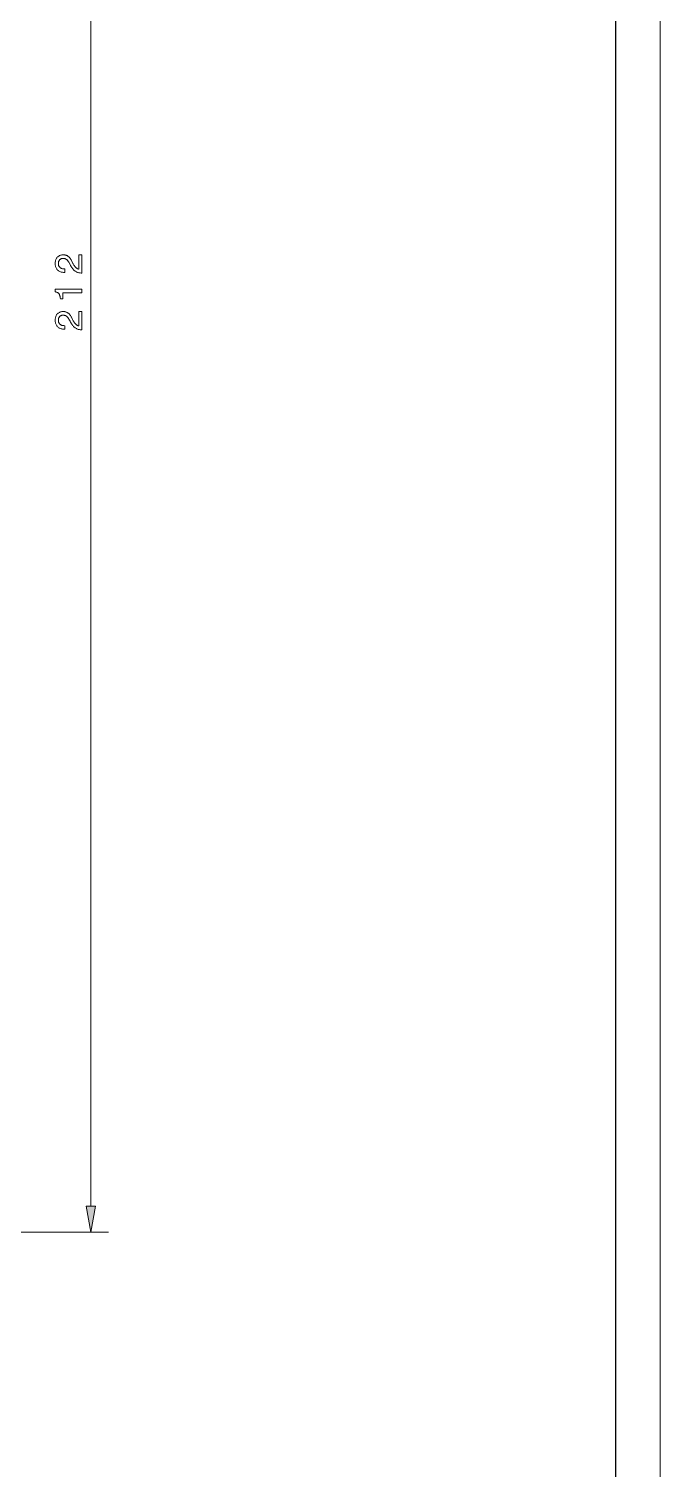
# Model space of a CAD drawing. Extents: x 0 to 297, y 0 to 420.
# Drawn here: x 225.8 to 297, y 108.6 to 271 of the extents above; entities that cross this region are included whole.
import ezdxf

# ---------------------------------------------------------------- set-up
doc = ezdxf.new("R2010")
doc.units = 0

msp = doc.modelspace()

# ---------------------------------------------------------------- linework, layer by layer
at = {"color": 7, "lineweight": 13}
for p, q in [((297, 0), (297, 420)), ((232.79, 138.27), (232.79, 344.36)), ((163.49, 135.32), (234.79, 135.32))]:
    msp.add_line(p, q, dxfattribs=at)
at = {"color": 7, "lineweight": 30}
msp.add_line((292, 5), (292, 415), dxfattribs=at)
at = {"color": 7, "lineweight": 13}
for points in [[(231.79, 243.46), (231.77, 243.46), (231.69, 243.46), (231.6, 243.47), (231.52, 243.48), (231.44, 243.49), (231.37, 243.51), (231.29, 243.53), (231.22, 243.56), (231.16, 243.59), (231.09, 243.63), (231.03, 243.67), (230.97, 243.71), (230.91, 243.76), (230.85, 243.82), (230.79, 243.88), (230.73, 243.96), (230.67, 244.03), (230.62, 244.12), (230.56, 244.21), (230.5, 244.31), (230.44, 244.41), (230.3, 244.67), (230.27, 244.71), (230.25, 244.75), (230.22, 244.79), (230.2, 244.83), (230.17, 244.87), (230.14, 244.9), (230.11, 244.93), (230.08, 244.96), (230.05, 244.98), (230.02, 245), (229.99, 245.02), (229.96, 245.04), (229.92, 245.06), (229.89, 245.07), (229.85, 245.08), (229.82, 245.09), (229.78, 245.1), (229.74, 245.1), (229.7, 245.11), (229.66, 245.11), (229.61, 245.11), (229.57, 245.1), (229.52, 245.09), (229.48, 245.08), (229.44, 245.07), (229.4, 245.05), (229.37, 245.03), (229.33, 245), (229.3, 244.98), (229.27, 244.94), (229.24, 244.91), (229.22, 244.87), (229.2, 244.84), (229.18, 244.8), (229.16, 244.75), (229.15, 244.71), (229.14, 244.66), (229.13, 244.61), (229.13, 244.56), (229.13, 244.51), (229.13, 244.45), (229.13, 244.4), (229.14, 244.35), (229.16, 244.31), (229.17, 244.26), (229.19, 244.22), (229.22, 244.18), (229.24, 244.15), (229.28, 244.11), (229.31, 244.08), (229.35, 244.05), (229.39, 244.02), (229.43, 244), (229.48, 243.98), (229.53, 243.96), (229.58, 243.95), (229.64, 243.93), (229.7, 243.93), (229.76, 243.92), (229.82, 243.92), (229.86, 243.92), (229.86, 243.53), (229.8, 243.53), (229.7, 243.53), (229.61, 243.54), (229.53, 243.55), (229.45, 243.57), (229.37, 243.6), (229.3, 243.63), (229.23, 243.66), (229.16, 243.7), (229.1, 243.75), (229.04, 243.8), (228.99, 243.85), (228.94, 243.91), (228.9, 243.98), (228.87, 244.04), (228.84, 244.12), (228.81, 244.19), (228.79, 244.27), (228.78, 244.35), (228.77, 244.44), (228.77, 244.53), (228.77, 244.62), (228.78, 244.7), (228.79, 244.78), (228.81, 244.86), (228.83, 244.93), (228.86, 245), (228.89, 245.07), (228.93, 245.13), (228.97, 245.19), (229.01, 245.25), (229.06, 245.3), (229.12, 245.34), (229.18, 245.38), (229.24, 245.42), (229.3, 245.45), (229.37, 245.48), (229.43, 245.49), (229.51, 245.51), (229.58, 245.52), (229.66, 245.52), (229.72, 245.52), (229.78, 245.51), (229.84, 245.5), (229.9, 245.49), (229.95, 245.48), (230.01, 245.46), (230.06, 245.44), (230.11, 245.42), (230.16, 245.39), (230.2, 245.36), (230.25, 245.32), (230.29, 245.29), (230.34, 245.25), (230.38, 245.2), (230.42, 245.16), (230.46, 245.11), (230.5, 245.05), (230.54, 244.99), (230.57, 244.93), (230.61, 244.87), (230.74, 244.62), (230.77, 244.55), (230.81, 244.48), (230.85, 244.42), (230.88, 244.36), (230.91, 244.31), (230.95, 244.26), (230.98, 244.21), (231.01, 244.17), (231.05, 244.13), (231.08, 244.1), (231.11, 244.07), (231.14, 244.04), (231.17, 244.01), (231.2, 243.99), (231.24, 243.97), (231.27, 243.95), (231.31, 243.93), (231.34, 243.92), (231.38, 243.9), (231.42, 243.89), (231.42, 245.52), (231.79, 245.52)], [(231.79, 241.24), (229.65, 241.24), (229.65, 240.54), (229.35, 240.54), (229.34, 240.61), (229.34, 240.68), (229.33, 240.75), (229.32, 240.81), (229.31, 240.87), (229.29, 240.93), (229.27, 240.98), (229.25, 241.03), (229.23, 241.07), (229.2, 241.11), (229.18, 241.15), (229.14, 241.18), (229.11, 241.21), (229.07, 241.24), (229.03, 241.26), (228.98, 241.28), (228.93, 241.3), (228.88, 241.31), (228.83, 241.33), (228.77, 241.34), (228.77, 241.63), (231.79, 241.63)], [(231.79, 237.06), (231.77, 237.06), (231.69, 237.06), (231.6, 237.07), (231.52, 237.08), (231.44, 237.1), (231.37, 237.11), (231.29, 237.14), (231.22, 237.16), (231.16, 237.19), (231.09, 237.23), (231.03, 237.27), (230.97, 237.31), (230.91, 237.37), (230.85, 237.42), (230.79, 237.49), (230.73, 237.56), (230.67, 237.64), (230.62, 237.72), (230.56, 237.81), (230.5, 237.91), (230.44, 238.02), (230.3, 238.27), (230.27, 238.32), (230.25, 238.36), (230.22, 238.4), (230.2, 238.43), (230.17, 238.47), (230.14, 238.5), (230.11, 238.53), (230.08, 238.56), (230.05, 238.58), (230.02, 238.61), (229.99, 238.63), (229.96, 238.64), (229.92, 238.66), (229.89, 238.67), (229.85, 238.68), (229.82, 238.69), (229.78, 238.7), (229.74, 238.71), (229.7, 238.71), (229.66, 238.71), (229.61, 238.71), (229.57, 238.7), (229.52, 238.7), (229.48, 238.69), (229.44, 238.67), (229.4, 238.65), (229.37, 238.63), (229.33, 238.61), (229.3, 238.58), (229.27, 238.55), (229.24, 238.51), (229.22, 238.48), (229.2, 238.44), (229.18, 238.4), (229.16, 238.36), (229.15, 238.31), (229.14, 238.26), (229.13, 238.22), (229.13, 238.16), (229.13, 238.11), (229.13, 238.06), (229.13, 238.01), (229.14, 237.96), (229.16, 237.91), (229.17, 237.87), (229.19, 237.83), (229.22, 237.79), (229.24, 237.75), (229.28, 237.71), (229.31, 237.68), (229.35, 237.65), (229.39, 237.62), (229.43, 237.6), (229.48, 237.58), (229.53, 237.56), (229.58, 237.55), (229.64, 237.54), (229.7, 237.53), (229.76, 237.53), (229.82, 237.52), (229.86, 237.52), (229.86, 237.13), (229.8, 237.13), (229.7, 237.13), (229.61, 237.14), (229.53, 237.16), (229.45, 237.18), (229.37, 237.2), (229.3, 237.23), (229.23, 237.26), (229.16, 237.3), (229.1, 237.35), (229.04, 237.4), (228.99, 237.46), (228.94, 237.52), (228.9, 237.58), (228.87, 237.65), (228.84, 237.72), (228.81, 237.79), (228.79, 237.87), (228.78, 237.96), (228.77, 238.04), (228.77, 238.13), (228.77, 238.22), (228.78, 238.3), (228.79, 238.38), (228.81, 238.46), (228.83, 238.53), (228.86, 238.6), (228.89, 238.67), (228.93, 238.73), (228.97, 238.79), (229.01, 238.85), (229.06, 238.9), (229.12, 238.95), (229.18, 238.99), (229.24, 239.02), (229.3, 239.05), (229.37, 239.08), (229.43, 239.1), (229.51, 239.11), (229.58, 239.12), (229.66, 239.12), (229.72, 239.12), (229.78, 239.12), (229.84, 239.11), (229.9, 239.1), (229.95, 239.08), (230.01, 239.06), (230.06, 239.04), (230.11, 239.02), (230.16, 238.99), (230.2, 238.96), (230.25, 238.93), (230.29, 238.89), (230.34, 238.85), (230.38, 238.81), (230.42, 238.76), (230.46, 238.71), (230.5, 238.66), (230.54, 238.6), (230.57, 238.54), (230.61, 238.47), (230.74, 238.22), (230.77, 238.15), (230.81, 238.08), (230.85, 238.02), (230.88, 237.96), (230.91, 237.91), (230.95, 237.86), (230.98, 237.82), (231.01, 237.77), (231.05, 237.74), (231.08, 237.7), (231.11, 237.67), (231.14, 237.64), (231.17, 237.62), (231.2, 237.59), (231.24, 237.57), (231.27, 237.55), (231.31, 237.53), (231.34, 237.52), (231.38, 237.51), (231.42, 237.49), (231.42, 239.12), (231.79, 239.12)], [(232.27, 138.27), (232.79, 135.32), (233.31, 138.27)]]:
    msp.add_lwpolyline(points, close=True, dxfattribs=at)
msp.add_solid([(232.27, 138.27), (232.79, 135.32), (232.27, 138.27), (233.31, 138.27)], dxfattribs=at)

doc.saveas('drawing.dxf')
